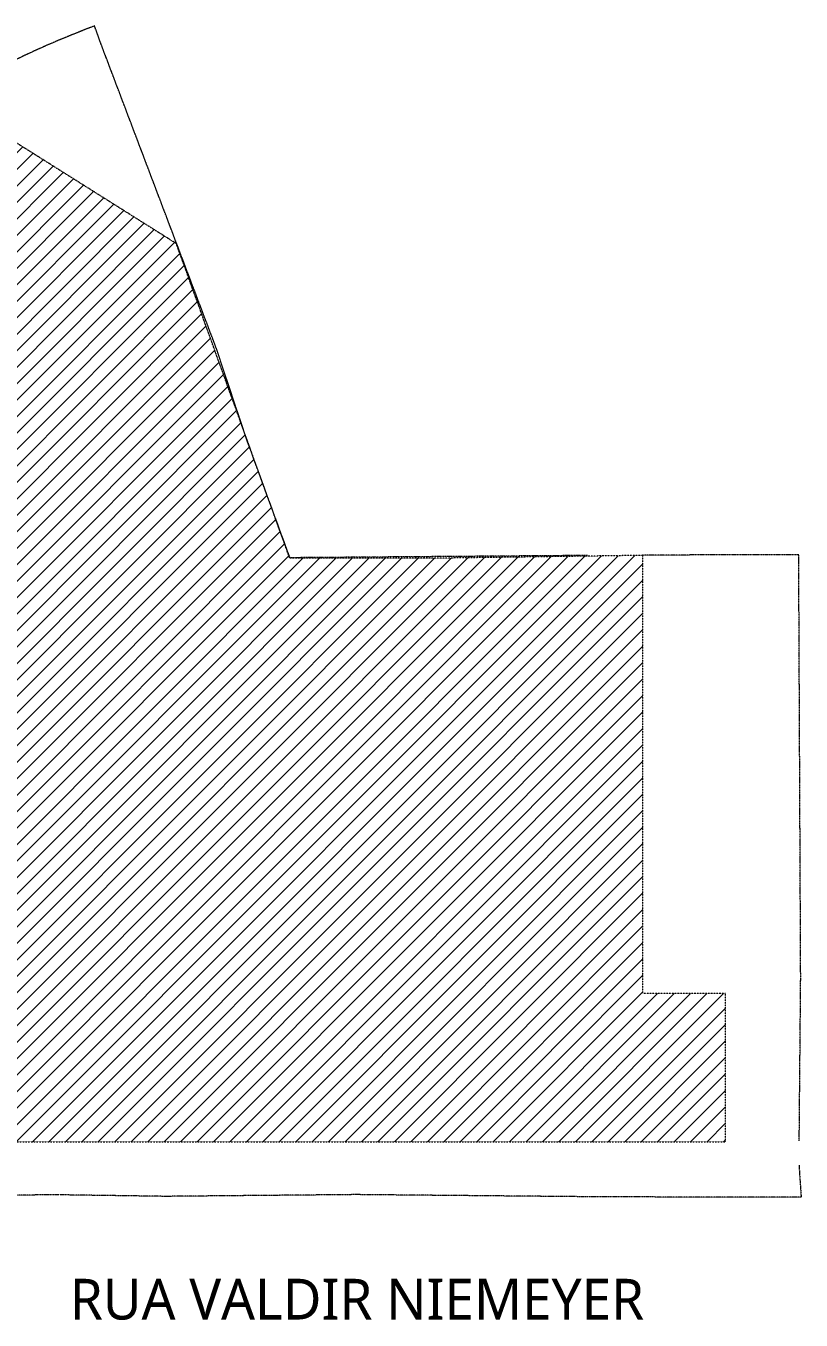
# Model space of a CAD drawing. Header units: centimetres. Extents: x -1981 to 73905, y -3196 to 88043.
# Drawn here: x 60516 to 64182, y -3196 to 2918 of the extents above; entities that cross this region are included whole.
import ezdxf

# ---------------------------------------------------------------- set-up
doc = ezdxf.new("R2010")
doc.units = ezdxf.units.CM
doc.linetypes.add('Hidden', pattern=[0.714375, 0.47625, -0.238125])
doc.linetypes.add('Hidden 0_75', pattern=[0.15, 0.075, -0.075])
doc.layers.add('A-DETL', color=7, linetype='Continuous', lineweight=18, true_color=0x00a600)
doc.layers.add('A-DETL-GENF', color=7, linetype='Continuous', lineweight=18)
doc.layers.add('G-ANNO-TEXT', color=7, linetype='Continuous', lineweight=9)
doc.styles.add('Gadugi_B', font='gadugib.ttf', dxfattribs={"height": 192.5})

msp = doc.modelspace()

# ---------------------------------------------------------------- hatches: boundary and pattern name
at = {"layer": 'A-DETL-GENF', "lineweight": 9, "true_color": 0x3a0df2}
h = msp.add_hatch(dxfattribs=at)
h.set_pattern_fill('FP_8', color=180, style=0, pattern_type=2)
h.set_pattern_definition([(45, (70834.67, 0), (-38.89087, 38.89087), [])])
h.paths.add_polyline_path([(63823.97, -2353.31), (63823.97, -1653.31), (63433.97, -1653.31), (63433.97, 416.69), (62454.06, 403.18), (61764.06, 403.18), (61227.61, 1889.33), (60203.56, 2533.85), (59463.16, 1357.45), (59099.24, 1586.49), (58593.21, 782.48), (60323.97, -306.82), (60323.97, -2353.31)], flags=0)

# ---------------------------------------------------------------- linework, layer by layer
at = {"layer": 'A-DETL', "color": 7, "linetype": 'Hidden', "lineweight": 9}
for p, q in [((60873.17, 2828.36), (60840.68, 2917.98)), ((61416.16, 1396.78), (60873.17, 2828.36)), ((61560.96, 962.88), (61416.16, 1396.78)), ((61764.92, 405.49), (61560.96, 962.88)), ((63171.9, 416.23), (61764.92, 405.49)), ((63651.22, 418.47), (63431.22, 418.47)), ((64170.38, 419.41), (63651.22, 418.47)), ((64179.64, -1578.68), (64170.38, 419.41)), ((64172.74, -2348.27), (64179.64, -1578.68)), ((64171.7, -2463.68), (64181.75, -2614.87)), ((60675.71, -2604.17), (60180.95, -2607.01)), ((61175.93, -2611.39), (60675.71, -2604.17)), ((62076.33, -2603.07), (61175.93, -2611.39)), ((63174.68, -2613.21), (62076.33, -2603.07)), ((63667.03, -2614.87), (63174.68, -2613.21)), ((64181.75, -2614.87), (63667.03, -2614.87))]:
    msp.add_line(p, q, dxfattribs=at)
at = {"layer": 'A-DETL', "color": 7, "linetype": 'Hidden 0_75', "lineweight": 9}
for p, q in [((61227.61, 1889.33), (60203.56, 2533.85)), ((61764.06, 403.18), (61227.61, 1889.33)), ((62454.06, 403.18), (61764.06, 403.18)), ((63433.97, 416.69), (62454.06, 403.18)), ((63433.97, -1653.31), (63433.97, 416.69)), ((63823.97, -1653.31), (63433.97, -1653.31)), ((63823.97, -2353.31), (63823.97, -1653.31)), ((60323.97, -2353.31), (63823.97, -2353.31))]:
    msp.add_line(p, q, dxfattribs=at)
at = {"layer": 'A-DETL', "color": 7, "linetype": 'Hidden', "lineweight": 9}
for centre, radius, start, end in [((62122.16, -621.22), 3762.11, 111.448748, 139.824141), ((62129.86, -445.96), 3602.5, 110.968568, 112.582003)]:
    msp.add_arc(centre, radius, start, end, dxfattribs=at)

# ---------------------------------------------------------------- texts
at = {"layer": 'G-ANNO-TEXT', "insert": (60724.17, -3000.67), "char_height": 192.5, "width": 3690.5684, "attachment_point": 1, "style": 'Gadugi_B'}
msp.add_mtext('RUA VALDIR NIEMEYER', dxfattribs=at)

doc.saveas('drawing.dxf')
